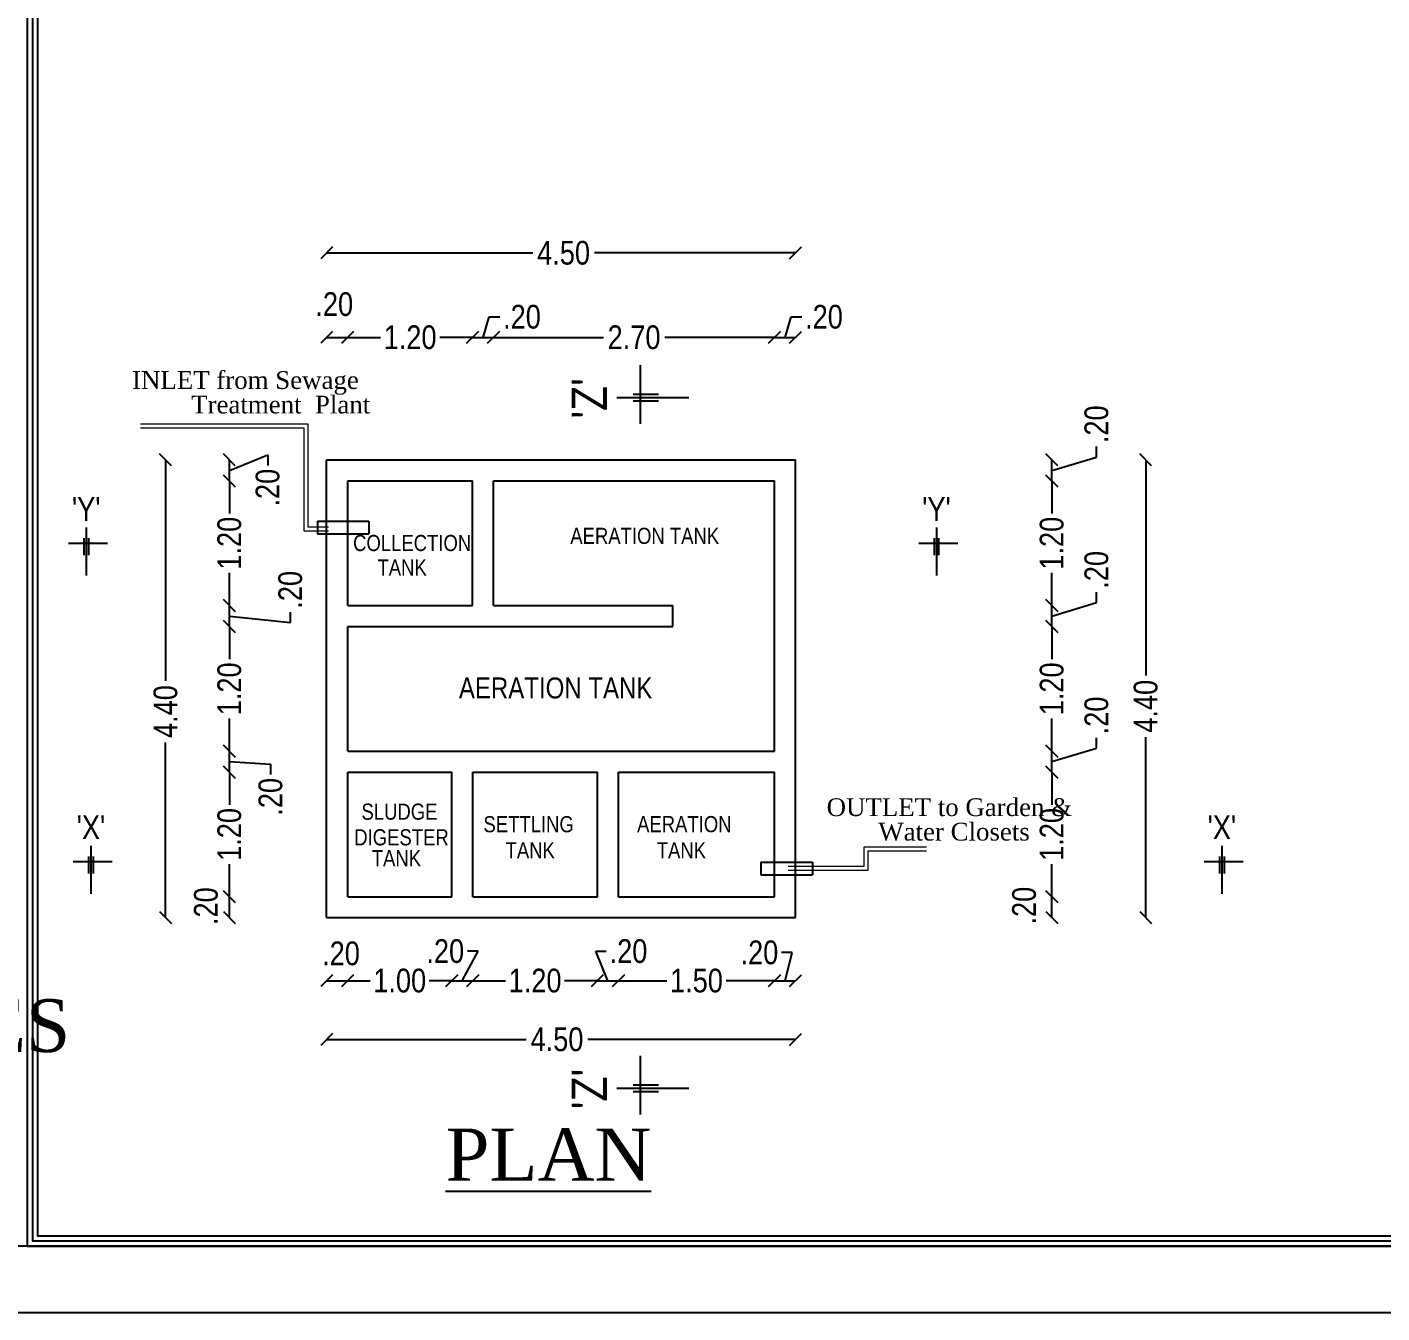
# Model space of a CAD drawing. Header units: metres. Extents: x 605 to 716, y 216 to 296.
# Drawn here: x 625.4 to 633.1, y 216.29 to 223.6 of the extents above; entities that cross this region are included whole.
import ezdxf

# ---------------------------------------------------------------- set-up
doc = ezdxf.new("R2010")
doc.units = ezdxf.units.M
for name, color, linetype in [('1', 1, 'Continuous'), ('Dim', 3, 'Continuous'), ('TEXT', 7, 'Continuous')]:
    doc.layers.add(name, color=color, linetype=linetype)
doc.layers.add('grid', color=8, linetype='Continuous', lineweight=13)
doc.layers.add('wall', color=2, linetype='Continuous', lineweight=18)
doc.styles.add('BOUND1', font='times.ttf')
doc.styles.add('HANDWRITE', font='ARIALN.TTF')
doc.styles.add('TIMES', font='times.ttf', dxfattribs={"height": 9})
doc.dimstyles.new('APP', dxfattribs={"dimscale": 0, "dimtxt": 9, "dimasz": 4.5, "dimexe": 0.18, "dimexo": 0.0625, "dimgap": 2, "dimtad": 0, "dimlfac": 0.0254, "dimzin": 4, "dimdsep": 46, "dimtxsty": 'HANDWRITE', "dimblk1": 'OBLIQUE', "dimblk2": 'OBLIQUE', "dimsah": 1, "dimcen": 0.09, "dimse1": 1, "dimse2": 1, "dimadec": 0, "dimazin": 0, "dimtfac": 1, "dimtmove": 0, "dimatfit": 3, "dimldrblk": 'OBLIQUE', "dimfxl": 0, "dimtolj": 1, "dimtzin": 0, "dimarcsym": 0})

# ---------------------------------------------------------------- blocks, each defined once
blk = doc.blocks.new('A$C1A3C141D')
blk.add_lwpolyline([(-662.18, 196.65), (346.84, 196.65), (346.84, -444.23), (-662.18, -444.23)], close=True)
at = {"color": 4, "style": 'TIMES'}
blk.add_text('SEISMIC REINFORCEMENT DETAILING FOR FRAMED STRUCTURES', height=14.8478, dxfattribs=at).set_placement((-346.87, -389.56))
blk = doc.blocks.new('_Oblique')
at = {"color": 0, "linetype": 'ByBlock', "lineweight": -2}
blk.add_line((-0.5, -0.5), (0.5, 0.5), dxfattribs=at)
blk = doc.blocks.new('*D276')
at = {"layer": 'Defpoints', "color": 0}
for p in [(315747.26, -10963.84), (315807.51, -10963.84), (315807.51, -10971.71)]:
    blk.add_point(p, dxfattribs=at)
at = {"layer": 'grid', "color": 0, "lineweight": -2}
blk.add_line((315747.26, -10971.71), (315747.26, -10963.84), dxfattribs=at)
at = {"layer": 'grid', "color": 0, "lineweight": -2, "xscale": 4.5, "yscale": 4.5, "zscale": 4.5}
for p, rotation in [((315747.26, -10963.84), 90), ((315747.26, -10971.71), 270)]:
    blk.add_blockref('_Oblique', p, dxfattribs=dict(at, rotation=rotation))
at = {"layer": 'grid', "color": 0, "insert": (315738.38, -10967.44), "char_height": 9, "attachment_point": 5, "rotation": 90, "style": 'HANDWRITE'}
blk.add_mtext('\\A1;.20', dxfattribs=at)
blk = doc.blocks.new('*D277')
at = {"layer": 'Defpoints', "color": 0}
for p in [(315747.26, -10916.59), (315806.24, -10916.59), (315807.51, -10963.84)]:
    blk.add_point(p, dxfattribs=at)
at = {"layer": 'grid', "color": 0, "lineweight": -2}
for p, q in [((315747.26, -10916.59), (315747.26, -10928.99)), ((315747.26, -10963.84), (315747.26, -10951.45))]:
    blk.add_line(p, q, dxfattribs=at)
at = {"layer": 'grid', "color": 0, "lineweight": -2, "xscale": 4.5, "yscale": 4.5, "zscale": 4.5}
for p, rotation in [((315747.26, -10916.59), 90), ((315747.26, -10963.84), 270)]:
    blk.add_blockref('_Oblique', p, dxfattribs=dict(at, rotation=rotation))
at = {"layer": 'grid', "color": 0, "insert": (315747.26, -10940.22), "char_height": 9, "attachment_point": 5, "rotation": 90, "style": 'HANDWRITE'}
blk.add_mtext('\\A1;1.20', dxfattribs=at)
blk = doc.blocks.new('*D278')
at = {"layer": 'Defpoints', "color": 0}
for p in [(315747.26, -10908.59), (315806.24, -10908.59), (315806.24, -10916.59)]:
    blk.add_point(p, dxfattribs=at)
at = {"layer": 'grid', "color": 0, "lineweight": -2}
for p, q in [((315747.26, -10916.59), (315747.26, -10908.59)), ((315747.26, -10912.59), (315762.88, -10913.52)), ((315762.88, -10913.52), (315762.88, -10917.52))]:
    blk.add_line(p, q, dxfattribs=at)
at = {"layer": 'grid', "color": 0, "lineweight": -2, "xscale": 4.5, "yscale": 4.5, "zscale": 4.5}
for p, rotation in [((315747.26, -10908.59), 90), ((315747.26, -10916.59), 270)]:
    blk.add_blockref('_Oblique', p, dxfattribs=dict(at, rotation=rotation))
at = {"layer": 'grid', "color": 0, "insert": (315762.88, -10925.95), "char_height": 9, "attachment_point": 5, "rotation": 90, "style": 'HANDWRITE'}
blk.add_mtext('\\A1;.20', dxfattribs=at)
blk = doc.blocks.new('*D279')
at = {"layer": 'Defpoints', "color": 0}
for p in [(315747.26, -10861.34), (315806.24, -10861.34), (315806.24, -10908.59)]:
    blk.add_point(p, dxfattribs=at)
at = {"layer": 'grid', "color": 0, "lineweight": -2}
for p, q in [((315747.26, -10861.34), (315747.26, -10873.74)), ((315747.26, -10908.59), (315747.26, -10896.2))]:
    blk.add_line(p, q, dxfattribs=at)
at = {"layer": 'grid', "color": 0, "lineweight": -2, "xscale": 4.5, "yscale": 4.5, "zscale": 4.5}
for p, rotation in [((315747.26, -10861.34), 90), ((315747.26, -10908.59), 270)]:
    blk.add_blockref('_Oblique', p, dxfattribs=dict(at, rotation=rotation))
at = {"layer": 'grid', "color": 0, "insert": (315747.26, -10884.97), "char_height": 9, "attachment_point": 5, "rotation": 90, "style": 'HANDWRITE'}
blk.add_mtext('\\A1;1.20', dxfattribs=at)
blk = doc.blocks.new('*D280')
at = {"layer": 'Defpoints', "color": 0}
for p in [(315747.26, -10853.34), (315806.24, -10853.34), (315806.24, -10861.34)]:
    blk.add_point(p, dxfattribs=at)
at = {"layer": 'grid', "color": 0, "lineweight": -2}
for p, q in [((315747.26, -10861.34), (315747.26, -10853.34)), ((315747.26, -10857.34), (315770.39, -10859.82)), ((315770.39, -10859.82), (315770.39, -10855.82))]:
    blk.add_line(p, q, dxfattribs=at)
at = {"layer": 'grid', "color": 0, "lineweight": -2, "xscale": 4.5, "yscale": 4.5, "zscale": 4.5}
for p, rotation in [((315747.26, -10853.34), 90), ((315747.26, -10861.34), 270)]:
    blk.add_blockref('_Oblique', p, dxfattribs=dict(at, rotation=rotation))
at = {"layer": 'grid', "color": 0, "insert": (315770.39, -10847.39), "char_height": 9, "attachment_point": 5, "rotation": 90, "style": 'HANDWRITE'}
blk.add_mtext('\\A1;.20', dxfattribs=at)
blk = doc.blocks.new('*D281')
at = {"layer": 'Defpoints', "color": 0}
for p in [(315747.26, -10806.09), (315806.24, -10806.09), (315806.24, -10853.34)]:
    blk.add_point(p, dxfattribs=at)
at = {"layer": 'grid', "color": 0, "lineweight": -2}
for p, q in [((315747.26, -10806.09), (315747.26, -10818.49)), ((315747.26, -10853.34), (315747.26, -10840.95))]:
    blk.add_line(p, q, dxfattribs=at)
at = {"layer": 'grid', "color": 0, "lineweight": -2, "xscale": 4.5, "yscale": 4.5, "zscale": 4.5}
for p, rotation in [((315747.26, -10806.09), 90), ((315747.26, -10853.34), 270)]:
    blk.add_blockref('_Oblique', p, dxfattribs=dict(at, rotation=rotation))
at = {"layer": 'grid', "color": 0, "insert": (315747.26, -10829.72), "char_height": 9, "attachment_point": 5, "rotation": 90, "style": 'HANDWRITE'}
blk.add_mtext('\\A1;1.20', dxfattribs=at)
blk = doc.blocks.new('*D282')
at = {"layer": 'Defpoints', "color": 0}
for p in [(315747.26, -10798.09), (315806.24, -10798.09), (315806.24, -10806.09)]:
    blk.add_point(p, dxfattribs=at)
at = {"layer": 'grid', "color": 0, "lineweight": -2}
for p, q in [((315747.26, -10802.09), (315761.79, -10796.2)), ((315747.26, -10806.09), (315747.26, -10798.09)), ((315761.79, -10796.2), (315761.79, -10800.2))]:
    blk.add_line(p, q, dxfattribs=at)
at = {"layer": 'grid', "color": 0, "lineweight": -2, "xscale": 4.5, "yscale": 4.5, "zscale": 4.5}
for p, rotation in [((315747.26, -10798.09), 90), ((315747.26, -10806.09), 270)]:
    blk.add_blockref('_Oblique', p, dxfattribs=dict(at, rotation=rotation))
at = {"layer": 'grid', "color": 0, "insert": (315761.79, -10808.64), "char_height": 9, "attachment_point": 5, "rotation": 90, "style": 'HANDWRITE'}
blk.add_mtext('\\A1;.20', dxfattribs=at)
blk = doc.blocks.new('*D283')
at = {"layer": 'Defpoints', "color": 0}
for p in [(315723.02, -10798.09), (315784.16, -10798.09), (315784.16, -10971.71)]:
    blk.add_point(p, dxfattribs=at)
at = {"layer": 'grid', "color": 0, "lineweight": -2}
for p, q in [((315723.02, -10798.09), (315723.02, -10881.88)), ((315723.02, -10971.71), (315723.02, -10905.33))]:
    blk.add_line(p, q, dxfattribs=at)
at = {"layer": 'grid', "color": 0, "lineweight": -2, "xscale": 4.5, "yscale": 4.5, "zscale": 4.5}
for p, rotation in [((315723.02, -10798.09), 90), ((315723.02, -10971.71), 270)]:
    blk.add_blockref('_Oblique', p, dxfattribs=dict(at, rotation=rotation))
at = {"layer": 'grid', "color": 0, "insert": (315723.02, -10893.6), "char_height": 9, "attachment_point": 5, "rotation": 90, "style": 'HANDWRITE'}
blk.add_mtext('\\A1;4.40', dxfattribs=at)
blk = doc.blocks.new('*D284')
at = {"layer": 'Defpoints', "color": 0}
for p in [(315927.57, -10963.84), (316059.4, -10963.84), (315927.57, -10971.71)]:
    blk.add_point(p, dxfattribs=at)
at = {"layer": 'grid', "color": 0, "lineweight": -2}
blk.add_line((316059.4, -10971.71), (316059.4, -10963.84), dxfattribs=at)
at = {"layer": 'grid', "color": 0, "lineweight": -2, "xscale": 4.5, "yscale": 4.5, "zscale": 4.5}
for p, rotation in [((316059.4, -10963.84), 90), ((316059.4, -10971.71), 270)]:
    blk.add_blockref('_Oblique', p, dxfattribs=dict(at, rotation=rotation))
at = {"layer": 'grid', "color": 0, "insert": (316048.92, -10967.24), "char_height": 9, "attachment_point": 5, "rotation": 90, "style": 'HANDWRITE'}
blk.add_mtext('\\A1;.20', dxfattribs=at)
blk = doc.blocks.new('*D285')
at = {"layer": 'Defpoints', "color": 0}
for p in [(315915.58, -10916.59), (316059.4, -10916.59), (315927.57, -10963.84)]:
    blk.add_point(p, dxfattribs=at)
at = {"layer": 'grid', "color": 0, "lineweight": -2}
for p, q in [((316059.4, -10916.59), (316059.4, -10928.99)), ((316059.4, -10963.84), (316059.4, -10951.45))]:
    blk.add_line(p, q, dxfattribs=at)
at = {"layer": 'grid', "color": 0, "lineweight": -2, "xscale": 4.5, "yscale": 4.5, "zscale": 4.5}
for p, rotation in [((316059.4, -10916.59), 90), ((316059.4, -10963.84), 270)]:
    blk.add_blockref('_Oblique', p, dxfattribs=dict(at, rotation=rotation))
at = {"layer": 'grid', "color": 0, "insert": (316059.4, -10940.22), "char_height": 9, "attachment_point": 5, "rotation": 90, "style": 'HANDWRITE'}
blk.add_mtext('\\A1;1.20', dxfattribs=at)
blk = doc.blocks.new('*D286')
at = {"layer": 'Defpoints', "color": 0}
for p in [(315915.58, -10908.59), (316059.4, -10908.59), (315915.58, -10916.59)]:
    blk.add_point(p, dxfattribs=at)
at = {"layer": 'grid', "color": 0, "lineweight": -2}
for p, q in [((316076.37, -10907.5), (316076.37, -10903.5)), ((316059.4, -10912.59), (316076.37, -10907.5)), ((316059.4, -10916.59), (316059.4, -10908.59))]:
    blk.add_line(p, q, dxfattribs=at)
at = {"layer": 'grid', "color": 0, "lineweight": -2, "xscale": 4.5, "yscale": 4.5, "zscale": 4.5}
for p, rotation in [((316059.4, -10908.59), 90), ((316059.4, -10916.59), 270)]:
    blk.add_blockref('_Oblique', p, dxfattribs=dict(at, rotation=rotation))
at = {"layer": 'grid', "color": 0, "insert": (316076.37, -10895.07), "char_height": 9, "attachment_point": 5, "rotation": 90, "style": 'HANDWRITE'}
blk.add_mtext('\\A1;.20', dxfattribs=at)
blk = doc.blocks.new('*D287')
at = {"layer": 'Defpoints', "color": 0}
for p in [(315905.09, -10861.34), (316059.4, -10861.34), (315915.58, -10908.59)]:
    blk.add_point(p, dxfattribs=at)
at = {"layer": 'grid', "color": 0, "lineweight": -2}
for p, q in [((316059.4, -10861.34), (316059.4, -10873.74)), ((316059.4, -10908.59), (316059.4, -10896.2))]:
    blk.add_line(p, q, dxfattribs=at)
at = {"layer": 'grid', "color": 0, "lineweight": -2, "xscale": 4.5, "yscale": 4.5, "zscale": 4.5}
for p, rotation in [((316059.4, -10861.34), 90), ((316059.4, -10908.59), 270)]:
    blk.add_blockref('_Oblique', p, dxfattribs=dict(at, rotation=rotation))
at = {"layer": 'grid', "color": 0, "insert": (316059.4, -10884.97), "char_height": 9, "attachment_point": 5, "rotation": 90, "style": 'HANDWRITE'}
blk.add_mtext('\\A1;1.20', dxfattribs=at)
blk = doc.blocks.new('*D288')
at = {"layer": 'Defpoints', "color": 0}
for p in [(315905.09, -10853.34), (316059.4, -10853.34), (315905.09, -10861.34)]:
    blk.add_point(p, dxfattribs=at)
at = {"layer": 'grid', "color": 0, "lineweight": -2}
for p, q in [((316076.37, -10852.25), (316076.37, -10848.25)), ((316059.4, -10857.34), (316076.37, -10852.25)), ((316059.4, -10861.34), (316059.4, -10853.34))]:
    blk.add_line(p, q, dxfattribs=at)
at = {"layer": 'grid', "color": 0, "lineweight": -2, "xscale": 4.5, "yscale": 4.5, "zscale": 4.5}
for p, rotation in [((316059.4, -10853.34), 90), ((316059.4, -10861.34), 270)]:
    blk.add_blockref('_Oblique', p, dxfattribs=dict(at, rotation=rotation))
at = {"layer": 'grid', "color": 0, "insert": (316076.37, -10839.82), "char_height": 9, "attachment_point": 5, "rotation": 90, "style": 'HANDWRITE'}
blk.add_mtext('\\A1;.20', dxfattribs=at)
blk = doc.blocks.new('*D289')
at = {"layer": 'Defpoints', "color": 0}
for p in [(315925.55, -10806.09), (316059.4, -10806.09), (315905.09, -10853.34)]:
    blk.add_point(p, dxfattribs=at)
at = {"layer": 'grid', "color": 0, "lineweight": -2}
for p, q in [((316059.4, -10806.09), (316059.4, -10818.49)), ((316059.4, -10853.34), (316059.4, -10840.95))]:
    blk.add_line(p, q, dxfattribs=at)
at = {"layer": 'grid', "color": 0, "lineweight": -2, "xscale": 4.5, "yscale": 4.5, "zscale": 4.5}
for p, rotation in [((316059.4, -10806.09), 90), ((316059.4, -10853.34), 270)]:
    blk.add_blockref('_Oblique', p, dxfattribs=dict(at, rotation=rotation))
at = {"layer": 'grid', "color": 0, "insert": (316059.4, -10829.72), "char_height": 9, "attachment_point": 5, "rotation": 90, "style": 'HANDWRITE'}
blk.add_mtext('\\A1;1.20', dxfattribs=at)
blk = doc.blocks.new('*D290')
at = {"layer": 'Defpoints', "color": 0}
for p in [(315925.55, -10798.09), (316059.4, -10798.09), (315925.55, -10806.09)]:
    blk.add_point(p, dxfattribs=at)
at = {"layer": 'grid', "color": 0, "lineweight": -2}
for p, q in [((316076.37, -10797), (316076.37, -10793)), ((316059.4, -10802.09), (316076.37, -10797)), ((316059.4, -10806.09), (316059.4, -10798.09))]:
    blk.add_line(p, q, dxfattribs=at)
at = {"layer": 'grid', "color": 0, "lineweight": -2, "xscale": 4.5, "yscale": 4.5, "zscale": 4.5}
for p, rotation in [((316059.4, -10798.09), 90), ((316059.4, -10806.09), 270)]:
    blk.add_blockref('_Oblique', p, dxfattribs=dict(at, rotation=rotation))
at = {"layer": 'grid', "color": 0, "insert": (316076.37, -10784.57), "char_height": 9, "attachment_point": 5, "rotation": 90, "style": 'HANDWRITE'}
blk.add_mtext('\\A1;.20', dxfattribs=at)
blk = doc.blocks.new('*D291')
at = {"layer": 'Defpoints', "color": 0}
for p in [(315907.89, -10798.09), (316095.06, -10798.09), (315907.89, -10971.71)]:
    blk.add_point(p, dxfattribs=at)
at = {"layer": 'grid', "color": 0, "lineweight": -2}
for p, q in [((316095.06, -10798.09), (316095.06, -10879.87)), ((316095.06, -10971.71), (316095.06, -10903.31))]:
    blk.add_line(p, q, dxfattribs=at)
at = {"layer": 'grid', "color": 0, "lineweight": -2, "xscale": 4.5, "yscale": 4.5, "zscale": 4.5}
for p, rotation in [((316095.06, -10798.09), 90), ((316095.06, -10971.71), 270)]:
    blk.add_blockref('_Oblique', p, dxfattribs=dict(at, rotation=rotation))
at = {"layer": 'grid', "color": 0, "insert": (316095.06, -10891.59), "char_height": 9, "attachment_point": 5, "rotation": 90, "style": 'HANDWRITE'}
blk.add_mtext('\\A1;4.40', dxfattribs=at)
blk = doc.blocks.new('*D292')
at = {"layer": 'Defpoints', "color": 0}
for p in [(315792.16, -10751.61), (315784.16, -10811.98), (315792.16, -10811.98)]:
    blk.add_point(p, dxfattribs=at)
at = {"layer": 'grid', "color": 0, "lineweight": -2}
blk.add_line((315784.16, -10751.61), (315792.16, -10751.61), dxfattribs=at)
at = {"layer": 'grid', "color": 0, "lineweight": -2, "xscale": 4.5, "yscale": 4.5, "zscale": 4.5, "rotation": 180}
blk.add_blockref('_Oblique', (315784.16, -10751.61), dxfattribs=at)
at = {"layer": 'grid', "color": 0, "lineweight": -2, "xscale": 4.5, "yscale": 4.5, "zscale": 4.5}
blk.add_blockref('_Oblique', (315792.16, -10751.61), dxfattribs=at)
at = {"layer": 'grid', "color": 0, "insert": (315787.05, -10739.04), "char_height": 9, "attachment_point": 5, "style": 'HANDWRITE'}
blk.add_mtext('\\A1;.20', dxfattribs=at)
blk = doc.blocks.new('*D293')
at = {"layer": 'Defpoints', "color": 0}
for p in [(315839.53, -10751.61), (315839.53, -10806.09), (315792.16, -10811.98)]:
    blk.add_point(p, dxfattribs=at)
at = {"layer": 'grid', "color": 0, "lineweight": -2}
for p, q in [((315792.16, -10751.61), (315804.62, -10751.61)), ((315839.53, -10751.61), (315827.07, -10751.61))]:
    blk.add_line(p, q, dxfattribs=at)
at = {"layer": 'grid', "color": 0, "lineweight": -2, "xscale": 4.5, "yscale": 4.5, "zscale": 4.5, "rotation": 180}
blk.add_blockref('_Oblique', (315792.16, -10751.61), dxfattribs=at)
at = {"layer": 'grid', "color": 0, "lineweight": -2, "xscale": 4.5, "yscale": 4.5, "zscale": 4.5}
blk.add_blockref('_Oblique', (315839.53, -10751.61), dxfattribs=at)
at = {"layer": 'grid', "color": 0, "insert": (315815.85, -10751.61), "char_height": 9, "attachment_point": 5, "style": 'HANDWRITE'}
blk.add_mtext('\\A1;1.20', dxfattribs=at)
blk = doc.blocks.new('*D294')
at = {"layer": 'Defpoints', "color": 0}
for p in [(315847.53, -10751.61), (315839.53, -10806.09), (315847.53, -10806.09)]:
    blk.add_point(p, dxfattribs=at)
at = {"layer": 'grid', "color": 0, "lineweight": -2}
for p, q in [((315843.53, -10751.61), (315845.86, -10743.83)), ((315845.86, -10743.83), (315849.86, -10743.83)), ((315839.53, -10751.61), (315847.53, -10751.61))]:
    blk.add_line(p, q, dxfattribs=at)
at = {"layer": 'grid', "color": 0, "lineweight": -2, "xscale": 4.5, "yscale": 4.5, "zscale": 4.5, "rotation": 180}
blk.add_blockref('_Oblique', (315839.53, -10751.61), dxfattribs=at)
at = {"layer": 'grid', "color": 0, "lineweight": -2, "xscale": 4.5, "yscale": 4.5, "zscale": 4.5}
blk.add_blockref('_Oblique', (315847.53, -10751.61), dxfattribs=at)
at = {"layer": 'grid', "color": 0, "insert": (315858.3, -10743.83), "char_height": 9, "attachment_point": 5, "style": 'HANDWRITE'}
blk.add_mtext('\\A1;.20', dxfattribs=at)
blk = doc.blocks.new('*D295')
at = {"layer": 'Defpoints', "color": 0}
for p in [(315954.16, -10751.61), (315847.53, -10806.09), (315954.16, -10806.09)]:
    blk.add_point(p, dxfattribs=at)
at = {"layer": 'grid', "color": 0, "lineweight": -2}
for p, q in [((315847.53, -10751.61), (315889.21, -10751.61)), ((315954.16, -10751.61), (315912.48, -10751.61))]:
    blk.add_line(p, q, dxfattribs=at)
at = {"layer": 'grid', "color": 0, "lineweight": -2, "xscale": 4.5, "yscale": 4.5, "zscale": 4.5, "rotation": 180}
blk.add_blockref('_Oblique', (315847.53, -10751.61), dxfattribs=at)
at = {"layer": 'grid', "color": 0, "lineweight": -2, "xscale": 4.5, "yscale": 4.5, "zscale": 4.5}
blk.add_blockref('_Oblique', (315954.16, -10751.61), dxfattribs=at)
at = {"layer": 'grid', "color": 0, "insert": (315900.85, -10751.61), "char_height": 9, "attachment_point": 5, "style": 'HANDWRITE'}
blk.add_mtext('\\A1;2.70', dxfattribs=at)
blk = doc.blocks.new('*D296')
at = {"layer": 'Defpoints', "color": 0}
for p in [(315962.16, -10751.61), (315954.16, -10806.09), (315962.16, -10806.09)]:
    blk.add_point(p, dxfattribs=at)
at = {"layer": 'grid', "color": 0, "lineweight": -2}
for p, q in [((315958.16, -10751.61), (315960.5, -10743.83)), ((315960.5, -10743.83), (315964.5, -10743.83)), ((315954.16, -10751.61), (315962.16, -10751.61))]:
    blk.add_line(p, q, dxfattribs=at)
at = {"layer": 'grid', "color": 0, "lineweight": -2, "xscale": 4.5, "yscale": 4.5, "zscale": 4.5, "rotation": 180}
blk.add_blockref('_Oblique', (315954.16, -10751.61), dxfattribs=at)
at = {"layer": 'grid', "color": 0, "lineweight": -2, "xscale": 4.5, "yscale": 4.5, "zscale": 4.5}
blk.add_blockref('_Oblique', (315962.16, -10751.61), dxfattribs=at)
at = {"layer": 'grid', "color": 0, "insert": (315972.93, -10743.83), "char_height": 9, "attachment_point": 5, "style": 'HANDWRITE'}
blk.add_mtext('\\A1;.20', dxfattribs=at)
blk = doc.blocks.new('*D297')
at = {"layer": 'Defpoints', "color": 0}
for p in [(315962.16, -10719.55), (315784.16, -10798.09), (315962.16, -10798.09)]:
    blk.add_point(p, dxfattribs=at)
at = {"layer": 'grid', "color": 0, "lineweight": -2}
for p, q in [((315784.16, -10719.55), (315862.39, -10719.55)), ((315962.16, -10719.55), (315885.83, -10719.55))]:
    blk.add_line(p, q, dxfattribs=at)
at = {"layer": 'grid', "color": 0, "lineweight": -2, "xscale": 4.5, "yscale": 4.5, "zscale": 4.5, "rotation": 180}
blk.add_blockref('_Oblique', (315784.16, -10719.55), dxfattribs=at)
at = {"layer": 'grid', "color": 0, "lineweight": -2, "xscale": 4.5, "yscale": 4.5, "zscale": 4.5}
blk.add_blockref('_Oblique', (315962.16, -10719.55), dxfattribs=at)
at = {"layer": 'grid', "color": 0, "insert": (315874.11, -10719.55), "char_height": 9, "attachment_point": 5, "style": 'HANDWRITE'}
blk.add_mtext('\\A1;4.50', dxfattribs=at)
blk = doc.blocks.new('*D319')
at = {"layer": 'Defpoints', "color": 0}
for p in [(315784.16, -10946.08), (315792.16, -10946.08), (315792.16, -10995.72)]:
    blk.add_point(p, dxfattribs=at)
at = {"layer": 'grid', "color": 0, "lineweight": -2}
blk.add_line((315784.16, -10995.72), (315792.16, -10995.72), dxfattribs=at)
at = {"layer": 'grid', "color": 0, "lineweight": -2, "xscale": 4.5, "yscale": 4.5, "zscale": 4.5, "rotation": 180}
blk.add_blockref('_Oblique', (315784.16, -10995.72), dxfattribs=at)
at = {"layer": 'grid', "color": 0, "lineweight": -2, "xscale": 4.5, "yscale": 4.5, "zscale": 4.5}
blk.add_blockref('_Oblique', (315792.16, -10995.72), dxfattribs=at)
at = {"layer": 'grid', "color": 0, "insert": (315789.61, -10985.41), "char_height": 9, "attachment_point": 5, "style": 'HANDWRITE'}
blk.add_mtext('\\A1;.20', dxfattribs=at)
blk = doc.blocks.new('*D320')
at = {"layer": 'Defpoints', "color": 0}
for p in [(315792.16, -10946.08), (315831.66, -10951.24), (315831.66, -10995.72)]:
    blk.add_point(p, dxfattribs=at)
at = {"layer": 'grid', "color": 0, "lineweight": -2}
for p, q in [((315792.16, -10995.72), (315800.69, -10995.72)), ((315831.66, -10995.72), (315823.14, -10995.72))]:
    blk.add_line(p, q, dxfattribs=at)
at = {"layer": 'grid', "color": 0, "lineweight": -2, "xscale": 4.5, "yscale": 4.5, "zscale": 4.5, "rotation": 180}
blk.add_blockref('_Oblique', (315792.16, -10995.72), dxfattribs=at)
at = {"layer": 'grid', "color": 0, "lineweight": -2, "xscale": 4.5, "yscale": 4.5, "zscale": 4.5}
blk.add_blockref('_Oblique', (315831.66, -10995.72), dxfattribs=at)
at = {"layer": 'grid', "color": 0, "insert": (315811.91, -10995.72), "char_height": 9, "attachment_point": 5, "style": 'HANDWRITE'}
blk.add_mtext('\\A1;1.00', dxfattribs=at)
blk = doc.blocks.new('*D321')
at = {"layer": 'Defpoints', "color": 0}
for p in [(315831.66, -10951.24), (315839.66, -10951.24), (315839.66, -10995.72)]:
    blk.add_point(p, dxfattribs=at)
at = {"layer": 'grid', "color": 0, "lineweight": -2}
for p, q in [((315835.66, -10995.72), (315841.63, -10984.54)), ((315841.63, -10984.54), (315837.63, -10984.54)), ((315831.66, -10995.72), (315839.66, -10995.72))]:
    blk.add_line(p, q, dxfattribs=at)
at = {"layer": 'grid', "color": 0, "lineweight": -2, "xscale": 4.5, "yscale": 4.5, "zscale": 4.5, "rotation": 180}
blk.add_blockref('_Oblique', (315831.66, -10995.72), dxfattribs=at)
at = {"layer": 'grid', "color": 0, "lineweight": -2, "xscale": 4.5, "yscale": 4.5, "zscale": 4.5}
blk.add_blockref('_Oblique', (315839.66, -10995.72), dxfattribs=at)
at = {"layer": 'grid', "color": 0, "insert": (315829.2, -10984.54), "char_height": 9, "attachment_point": 5, "style": 'HANDWRITE'}
blk.add_mtext('\\A1;.20', dxfattribs=at)
blk = doc.blocks.new('*D322')
at = {"layer": 'Defpoints', "color": 0}
for p in [(315839.66, -10951.24), (315886.91, -10951.24), (315886.91, -10995.72)]:
    blk.add_point(p, dxfattribs=at)
at = {"layer": 'grid', "color": 0, "lineweight": -2}
for p, q in [((315839.66, -10995.72), (315852.06, -10995.72)), ((315886.91, -10995.72), (315874.51, -10995.72))]:
    blk.add_line(p, q, dxfattribs=at)
at = {"layer": 'grid', "color": 0, "lineweight": -2, "xscale": 4.5, "yscale": 4.5, "zscale": 4.5, "rotation": 180}
blk.add_blockref('_Oblique', (315839.66, -10995.72), dxfattribs=at)
at = {"layer": 'grid', "color": 0, "lineweight": -2, "xscale": 4.5, "yscale": 4.5, "zscale": 4.5}
blk.add_blockref('_Oblique', (315886.91, -10995.72), dxfattribs=at)
at = {"layer": 'grid', "color": 0, "insert": (315863.29, -10995.72), "char_height": 9, "attachment_point": 5, "style": 'HANDWRITE'}
blk.add_mtext('\\A1;1.20', dxfattribs=at)
blk = doc.blocks.new('*D323')
at = {"layer": 'Defpoints', "color": 0}
for p in [(315886.91, -10951.24), (315894.91, -10951.24), (315894.91, -10995.72)]:
    blk.add_point(p, dxfattribs=at)
at = {"layer": 'grid', "color": 0, "lineweight": -2}
for p, q in [((315890.91, -10995.72), (315886.29, -10984.54)), ((315886.29, -10984.54), (315890.29, -10984.54)), ((315886.91, -10995.72), (315894.91, -10995.72))]:
    blk.add_line(p, q, dxfattribs=at)
at = {"layer": 'grid', "color": 0, "lineweight": -2, "xscale": 4.5, "yscale": 4.5, "zscale": 4.5, "rotation": 180}
blk.add_blockref('_Oblique', (315886.91, -10995.72), dxfattribs=at)
at = {"layer": 'grid', "color": 0, "lineweight": -2, "xscale": 4.5, "yscale": 4.5, "zscale": 4.5}
blk.add_blockref('_Oblique', (315894.91, -10995.72), dxfattribs=at)
at = {"layer": 'grid', "color": 0, "insert": (315898.73, -10984.54), "char_height": 9, "attachment_point": 5, "style": 'HANDWRITE'}
blk.add_mtext('\\A1;.20', dxfattribs=at)
blk = doc.blocks.new('*D324')
at = {"layer": 'Defpoints', "color": 0}
for p in [(315954.16, -10943.57), (315894.91, -10951.24), (315954.16, -10995.72)]:
    blk.add_point(p, dxfattribs=at)
at = {"layer": 'grid', "color": 0, "lineweight": -2}
for p, q in [((315894.91, -10995.72), (315913.31, -10995.72)), ((315954.16, -10995.72), (315935.76, -10995.72))]:
    blk.add_line(p, q, dxfattribs=at)
at = {"layer": 'grid', "color": 0, "lineweight": -2, "xscale": 4.5, "yscale": 4.5, "zscale": 4.5, "rotation": 180}
blk.add_blockref('_Oblique', (315894.91, -10995.72), dxfattribs=at)
at = {"layer": 'grid', "color": 0, "lineweight": -2, "xscale": 4.5, "yscale": 4.5, "zscale": 4.5}
blk.add_blockref('_Oblique', (315954.16, -10995.72), dxfattribs=at)
at = {"layer": 'grid', "color": 0, "insert": (315924.54, -10995.72), "char_height": 9, "attachment_point": 5, "style": 'HANDWRITE'}
blk.add_mtext('\\A1;1.50', dxfattribs=at)
blk = doc.blocks.new('*D325')
at = {"layer": 'Defpoints', "color": 0}
for p in [(315954.16, -10943.57), (315962.16, -10943.57), (315962.16, -10995.72)]:
    blk.add_point(p, dxfattribs=at)
at = {"layer": 'grid', "color": 0, "lineweight": -2}
for p, q in [((315960.87, -10985.03), (315956.87, -10985.03)), ((315958.16, -10995.72), (315960.87, -10985.03)), ((315954.16, -10995.72), (315962.16, -10995.72))]:
    blk.add_line(p, q, dxfattribs=at)
at = {"layer": 'grid', "color": 0, "lineweight": -2, "xscale": 4.5, "yscale": 4.5, "zscale": 4.5, "rotation": 180}
blk.add_blockref('_Oblique', (315954.16, -10995.72), dxfattribs=at)
at = {"layer": 'grid', "color": 0, "lineweight": -2, "xscale": 4.5, "yscale": 4.5, "zscale": 4.5}
blk.add_blockref('_Oblique', (315962.16, -10995.72), dxfattribs=at)
at = {"layer": 'grid', "color": 0, "insert": (315948.43, -10985.03), "char_height": 9, "attachment_point": 5, "style": 'HANDWRITE'}
blk.add_mtext('\\A1;.20', dxfattribs=at)
blk = doc.blocks.new('*D254')
at = {"layer": 'Defpoints', "color": 0}
for p in [(315784.16, -10943.57), (315962.16, -10943.57), (315962.16, -11018.01)]:
    blk.add_point(p, dxfattribs=at)
at = {"layer": 'grid', "color": 0, "lineweight": -2}
for p, q in [((315784.16, -11018.01), (315859.88, -11018.01)), ((315962.16, -11018.01), (315883.32, -11018.01))]:
    blk.add_line(p, q, dxfattribs=at)
at = {"layer": 'grid', "color": 0, "lineweight": -2, "xscale": 4.5, "yscale": 4.5, "zscale": 4.5, "rotation": 180}
blk.add_blockref('_Oblique', (315784.16, -11018.01), dxfattribs=at)
at = {"layer": 'grid', "color": 0, "lineweight": -2, "xscale": 4.5, "yscale": 4.5, "zscale": 4.5}
blk.add_blockref('_Oblique', (315962.16, -11018.01), dxfattribs=at)
at = {"layer": 'grid', "color": 0, "insert": (315871.6, -11018.01), "char_height": 9, "attachment_point": 5, "style": 'HANDWRITE'}
blk.add_mtext('\\A1;4.50', dxfattribs=at)
blk = doc.blocks.new('FVXV')
at = {"color": 2}
for points in [[(316681.554, -10153.33), (315670.472, -10153.33), (315670.472, -11096.474), (316681.554, -11096.474)], [(316679.554, -10155.33), (315672.472, -10155.33), (315672.472, -11094.474), (316679.554, -11094.474)], [(316677.554, -10157.33), (315674.472, -10157.33), (315674.472, -11092.474), (316677.554, -11092.474)]]:
    blk.add_lwpolyline(points, close=True, dxfattribs=at)
at = {"layer": 'Dim'}
for p, q in [((315780.638, -10821.322), (315800.154, -10821.322)), ((315780.638, -10821.322), (315780.638, -10826.088)), ((315795.132, -10821.322), (315795.132, -10821.322)), ((315800.154, -10821.322), (315800.154, -10826.088)), ((315780.638, -10826.088), (315800.154, -10826.088)), ((315949.018, -10950.797), (315968.534, -10950.797)), ((315949.018, -10950.797), (315949.018, -10955.563)), ((315949.018, -10950.797), (315968.534, -10950.797)), ((315949.018, -10950.797), (315949.018, -10955.563)), ((315963.511, -10950.797), (315963.511, -10950.797)), ((315963.511, -10950.797), (315963.511, -10950.797)), ((315968.534, -10950.797), (315968.534, -10955.563)), ((315968.534, -10950.797), (315968.534, -10955.563)), ((315949.018, -10955.563), (315968.534, -10955.563)), ((315949.018, -10955.563), (315968.534, -10955.563))]:
    blk.add_line(p, q, dxfattribs=at)
at = {"layer": 'grid'}
for p, q in [((315988.209, -10952.255), (315988.209, -10944.918)), ((315988.209, -10944.918), (316011.818, -10944.918)), ((315989.709, -10953.755), (315989.709, -10946.418)), ((315989.709, -10946.418), (316011.818, -10946.418)), ((315959.303, -10952.255), (315988.209, -10952.255)), ((315959.303, -10952.255), (315988.209, -10952.255)), ((315959.303, -10953.755), (315989.709, -10953.755)), ((315959.303, -10953.755), (315989.709, -10953.755))]:
    blk.add_line(p, q, dxfattribs=at)
for points in [[(315784.841, -10823.602), (315777.123, -10823.602), (315777.123, -10784.594), (315713.494, -10784.594)], [(315784.841, -10825.102), (315775.623, -10825.102), (315775.623, -10786.094), (315713.494, -10786.094)]]:
    blk.add_lwpolyline(points, dxfattribs=at)
at = {"layer": 'TEXT'}
for p, q in [((315903.344, -10784.408), (315903.344, -10762.186)), ((315894.35, -10774.376), (315921.657, -10774.376)), ((315900.54, -10773.1), (315910.188, -10773.1)), ((315900.54, -10775.651), (315910.188, -10775.651)), ((315692.872, -10823.722), (315692.872, -10841.927)), ((316015.594, -10823.722), (316015.594, -10841.927)), ((315692.022, -10827.849), (315692.022, -10834.281)), ((315693.723, -10827.849), (315693.723, -10834.281)), ((316014.744, -10827.849), (316014.744, -10834.281)), ((316016.444, -10827.849), (316016.444, -10834.281)), ((315686.184, -10829.718), (315700.999, -10829.718)), ((316008.906, -10829.718), (316023.721, -10829.718)), ((315694.671, -10944.494), (315694.671, -10962.699)), ((316123.918, -10944.494), (316123.918, -10962.699)), ((315687.983, -10950.49), (315702.798, -10950.49)), ((315693.821, -10948.621), (315693.821, -10955.053)), ((315695.521, -10948.621), (315695.521, -10955.053)), ((316117.23, -10950.49), (316132.044, -10950.49)), ((316123.068, -10948.621), (316123.068, -10955.053)), ((316124.768, -10948.621), (316124.768, -10955.053)), ((315903.344, -11046.478), (315903.344, -11024.256)), ((315900.54, -11035.171), (315910.188, -11035.171)), ((315894.35, -11036.446), (315921.657, -11036.446)), ((315900.54, -11037.721), (315910.188, -11037.721))]:
    blk.add_line(p, q, dxfattribs=at)
at = {"layer": 'wall', "lineweight": -2}
for p, q in [((315784.163, -10971.712), (315784.163, -10798.093)), ((315784.163, -10798.093), (315962.163, -10798.093)), ((315962.163, -10971.712), (315962.163, -10798.093)), ((315792.163, -10853.343), (315792.163, -10806.093)), ((315792.163, -10806.093), (315839.531, -10806.093)), ((315839.531, -10853.343), (315839.531, -10806.093)), ((315847.531, -10853.343), (315847.531, -10806.093)), ((315847.531, -10806.093), (315954.163, -10806.093)), ((315954.163, -10908.593), (315954.163, -10806.093)), ((315792.163, -10853.343), (315839.531, -10853.343)), ((315847.531, -10853.343), (315915.568, -10853.343)), ((315915.568, -10861.343), (315915.568, -10853.343)), ((315792.163, -10908.593), (315792.163, -10861.343)), ((315792.163, -10861.343), (315915.568, -10861.343)), ((315792.163, -10908.593), (315954.163, -10908.593)), ((315792.163, -10963.843), (315792.163, -10916.593)), ((315792.163, -10916.593), (315831.663, -10916.593)), ((315831.663, -10963.843), (315831.663, -10916.593)), ((315839.663, -10963.843), (315839.663, -10916.593)), ((315839.663, -10916.593), (315886.913, -10916.593)), ((315886.913, -10963.843), (315886.913, -10916.593)), ((315894.913, -10963.843), (315894.913, -10916.593)), ((315894.913, -10916.593), (315954.163, -10916.593)), ((315954.163, -10963.843), (315954.163, -10916.593)), ((315792.163, -10963.843), (315831.663, -10963.843)), ((315839.663, -10963.843), (315886.913, -10963.843)), ((315894.913, -10963.843), (315954.163, -10963.843)), ((315784.163, -10971.712), (315962.163, -10971.712))]:
    blk.add_line(p, q, dxfattribs=at)
at = {"layer": 'TEXT'}
for s, height, style, p in [('INLET from Sewage', 6.75, 'BOUND1', (315710.315, -10771.173)), ('Treatment  Plant', 6.75, 'BOUND1', (315732.755, -10780.467)), ("'Y'", 9, 'HANDWRITE', (315687.5, -10821.236)), ("'Y'", 9, 'HANDWRITE', (316010.222, -10821.236)), ('AERATION TANK', 6.12306, 'HANDWRITE', (315876.653, -10829.979)), ('COLLECTION', 6.1231, 'HANDWRITE', (315794.213, -10832.691)), ('TANK', 6.1231, 'HANDWRITE', (315803.46, -10841.969)), ('AERATION TANK', 7.95998, 'HANDWRITE', (315834.365, -10888.621)), ('OUTLET to Garden &', 6.75, 'BOUND1', (315973.95, -10933.252)), ('SLUDGE ', 6.1231, 'HANDWRITE', (315797.396, -10934.633)), ("'X'", 9, 'HANDWRITE', (315689.299, -10942.008)), ('SETTLING', 6.1231, 'HANDWRITE', (315843.685, -10939.4)), ('AERATION', 6.1231, 'HANDWRITE', (315902.003, -10939.363)), ('Water Closets', 6.75, 'BOUND1', (315993.563, -10942.546)), ("'X'", 9, 'HANDWRITE', (316118.545, -10942.008)), ('DIGESTER', 6.1231, 'HANDWRITE', (315794.646, -10944.365)), ('TANK', 6.1231, 'HANDWRITE', (315801.292, -10952.296)), ('TANK', 6.1231, 'HANDWRITE', (315852.097, -10949.28)), ('TANK', 6.1231, 'HANDWRITE', (315909.474, -10949.294)), ('%%UPLAN', 19.8, 'BOUND1', (315829.312, -11071.612))]:
    blk.add_text(s, height=height, dxfattribs=dict(at, style=style)).set_placement(p)
at = {"layer": 'TEXT', "style": 'HANDWRITE'}
for p in [(315890.62, -10782.434), (315890.62, -11044.505)]:
    blk.add_text("'Z'", height=13.5, rotation=90, dxfattribs=at).set_placement(p)
at = {"layer": 'grid'}
for base, p1, p2, picture, middle in [((315962.163, -10719.546), (315784.163, -10798.093), (315962.163, -10798.093), '*D297', (315874.112, -10719.546)), ((315962.163, -11018.011), (315784.163, -10943.565), (315962.163, -10943.565), '*D254', (315871.601, -11018.011))]:
    dim = blk.add_linear_dim(base=base, p1=p1, p2=p2, text='4.50', dimstyle='APP', override={"dimscale": 1, "dimfxl": 0.18}, dxfattribs=at)
    dim.commit()
    dim.dimension.update_dxf_attribs({"geometry": picture, "text_midpoint": middle, "dimtype": 128})
for base, p1, p2, override, picture, middle in [((315792.163, -10751.608), (315784.163, -10811.981), (315792.163, -10811.981), {"dimscale": 1, "dimtmove": 2, "dimfxl": 0.18}, '*D292', (315787.048, -10739.037)), ((315792.163, -10995.724), (315784.163, -10946.082), (315792.163, -10946.082), {"dimscale": 1, "dimtmove": 2, "dimfxl": 0.18}, '*D319', (315789.607, -10985.407)), ((315962.163, -10995.724), (315954.163, -10943.565), (315962.163, -10943.565), {"dimscale": 1, "dimtmove": 1, "dimfxl": 0.18}, '*D325', (315954.866, -10985.033)), ((315839.663, -10995.724), (315831.663, -10951.24), (315839.663, -10951.24), {"dimscale": 1, "dimtmove": 1, "dimfxl": 0.18}, '*D321', (315835.634, -10984.541)), ((315894.913, -10995.724), (315886.913, -10951.24), (315894.913, -10951.24), {"dimscale": 1, "dimtmove": 1, "dimfxl": 0.18}, '*D323', (315892.294, -10984.541))]:
    dim = blk.add_linear_dim(base=base, p1=p1, p2=p2, dimstyle='APP', override=override, dxfattribs=at)
    dim.commit()
    dim.dimension.update_dxf_attribs({"geometry": picture, "text_midpoint": middle, "dimtype": 128})
for base, p1, p2, picture, middle in [((315847.531, -10751.608), (315839.531, -10806.093), (315847.531, -10806.093), '*D294', (315851.864, -10743.833)), ((315962.163, -10751.608), (315954.163, -10806.093), (315962.163, -10806.093), '*D296', (315966.495, -10743.833)), ((315839.531, -10751.608), (315792.163, -10811.981), (315839.531, -10806.093), '*D293', (315815.847, -10751.608)), ((315831.663, -10995.724), (315792.163, -10946.082), (315831.663, -10951.24), '*D320', (315811.913, -10995.724)), ((315954.163, -10995.724), (315894.913, -10951.24), (315954.163, -10943.565), '*D324', (315924.538, -10995.724)), ((315886.913, -10995.724), (315839.663, -10951.24), (315886.913, -10951.24), '*D322', (315863.288, -10995.724))]:
    dim = blk.add_linear_dim(base=base, p1=p1, p2=p2, dimstyle='APP', override={"dimscale": 1, "dimtmove": 1, "dimfxl": 0.18}, dxfattribs=at)
    dim.commit()
    dim.dimension.update_dxf_attribs({"geometry": picture, "text_midpoint": middle})
dim = blk.add_linear_dim(base=(315954.163, -10751.608), p1=(315847.531, -10806.093), p2=(315954.163, -10806.093), text='2.70', dimstyle='APP', override={"dimscale": 1, "dimtmove": 1, "dimfxl": 0.18}, dxfattribs=at)
dim.commit()
dim.dimension.update_dxf_attribs({"geometry": '*D295', "text_midpoint": (315900.847, -10751.608)})
for base, p1, p2, picture, middle in [((316059.404, -10798.093), (315925.551, -10806.093), (315925.551, -10798.093), '*D290', (316076.369, -10791.003)), ((315747.26, -10806.093), (315806.242, -10853.343), (315806.242, -10806.093), '*D281', (315747.26, -10829.718)), ((316059.404, -10806.093), (315905.095, -10853.343), (315925.551, -10806.093), '*D289', (316059.404, -10829.718)), ((316059.404, -10853.343), (315905.095, -10861.343), (315905.095, -10853.343), '*D288', (316076.369, -10846.253)), ((315747.26, -10861.343), (315806.242, -10908.593), (315806.242, -10861.343), '*D279', (315747.26, -10884.968)), ((316059.404, -10861.343), (315915.582, -10908.593), (315905.095, -10861.343), '*D287', (316059.404, -10884.968)), ((316059.404, -10908.593), (315915.582, -10916.593), (315915.582, -10908.593), '*D286', (316076.369, -10901.503)), ((315747.26, -10916.593), (315807.51, -10963.843), (315806.242, -10916.593), '*D277', (315747.26, -10940.218)), ((316059.404, -10916.593), (315927.567, -10963.843), (315915.582, -10916.593), '*D285', (316059.404, -10940.218))]:
    dim = blk.add_linear_dim(base=base, p1=p1, p2=p2, angle=90, dimstyle='APP', override={"dimscale": 1, "dimtmove": 1, "dimfxl": 0.18}, dxfattribs=at)
    dim.commit()
    dim.dimension.update_dxf_attribs({"geometry": picture, "text_midpoint": middle})
for base, p1, p2, picture, middle in [((315723.018, -10798.093), (315784.163, -10971.712), (315784.163, -10798.093), '*D283', (315723.018, -10893.605)), ((316095.057, -10798.093), (315907.895, -10971.712), (315907.895, -10798.093), '*D291', (316095.057, -10891.593))]:
    dim = blk.add_linear_dim(base=base, p1=p1, p2=p2, angle=90, text='4.40', dimstyle='APP', override={"dimscale": 1, "dimfxl": 0.18}, dxfattribs=at)
    dim.commit()
    dim.dimension.update_dxf_attribs({"geometry": picture, "text_midpoint": middle, "dimtype": 128})
for base, p1, p2, override, picture, middle in [((315747.26, -10798.093), (315806.242, -10806.093), (315806.242, -10798.093), {"dimscale": 1, "dimtmove": 1, "dimfxl": 0.18}, '*D282', (315761.788, -10802.199)), ((315747.26, -10853.343), (315806.242, -10861.343), (315806.242, -10853.343), {"dimscale": 1, "dimtmove": 1, "dimfxl": 0.18}, '*D280', (315770.389, -10853.824)), ((315747.26, -10908.593), (315806.242, -10916.593), (315806.242, -10908.593), {"dimscale": 1, "dimtmove": 1, "dimfxl": 0.18}, '*D278', (315762.885, -10919.518)), ((315747.26, -10963.843), (315807.51, -10971.712), (315807.51, -10963.843), {"dimscale": 1, "dimtmove": 2, "dimfxl": 0.18}, '*D276', (315738.381, -10967.444)), ((316059.404, -10963.843), (315927.567, -10971.712), (315927.567, -10963.843), {"dimscale": 1, "dimtmove": 2, "dimfxl": 0.18}, '*D284', (316048.917, -10967.237))]:
    dim = blk.add_linear_dim(base=base, p1=p1, p2=p2, angle=90, dimstyle='APP', override=override, dxfattribs=at)
    dim.commit()
    dim.dimension.update_dxf_attribs({"geometry": picture, "text_midpoint": middle, "dimtype": 128})

msp = doc.modelspace()

# ---------------------------------------------------------------- linework, layer by layer
for points in [[(604.6372, 295.5803), (716.4658, 295.5803), (716.4658, 216.2875), (604.6372, 216.2875)], [(605.0161, 295.2013), (716.0868, 295.2013), (716.0868, 216.6665), (605.0161, 216.6665)]]:
    msp.add_lwpolyline(points, close=True)

# ---------------------------------------------------------------- block references
at = {"xscale": 0.0149789022267586, "yscale": 0.0149789022267586, "zscale": 0.0149789022267586}
msp.add_blockref('FVXV', (-4103.0003, 382.8795), dxfattribs=at)
at = {"layer": '1', "color": 0, "xscale": 0.0201984694141399, "yscale": 0.0201984694141399, "zscale": 0.0201984694141399}
msp.add_blockref('A$C1A3C141D', (618.3911, 225.6392), dxfattribs=at)

doc.saveas('drawing.dxf')
